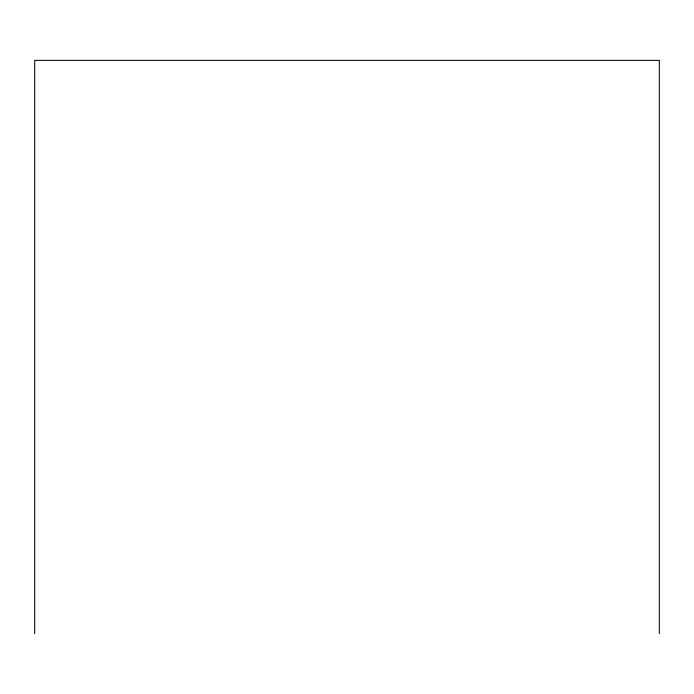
<?xml version="1.0" encoding="UTF-8"?>
<svg xmlns="http://www.w3.org/2000/svg" width="694" height="694" viewBox="0 0 694 694"><rect width="100%" height="100%" fill="white"/><g stroke="black" fill="none" stroke-linecap="round" stroke-linejoin="round"><path stroke-width="1.04" d="M659.3 633.622L659.3 60.378L34.7 60.378L34.7 633.622"/></g></svg>
